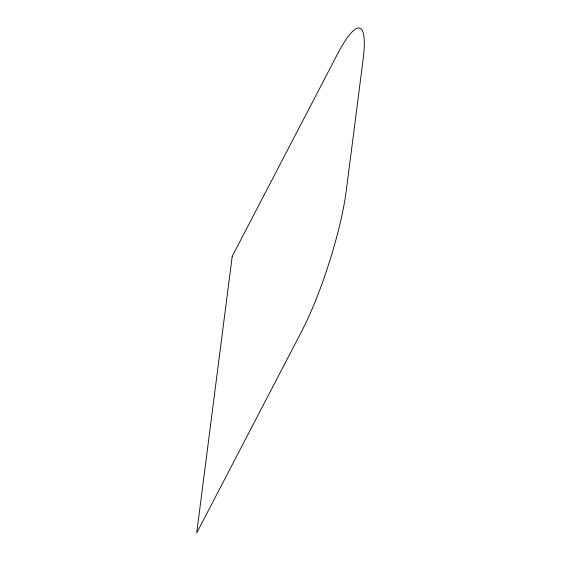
<?xml version="1.0" encoding="UTF-8"?>
<svg xmlns="http://www.w3.org/2000/svg" width="561" height="561" viewBox="0 0 561 561"><rect width="100%" height="100%" fill="white"/><g stroke="black" fill="none" stroke-linecap="round" stroke-linejoin="round"><path stroke-width="0.84" d="M232.219 256.314L196.708 532.95L301.853 330.969A103.953 18.492 -72.2 0 0 346.242 190.845L363.065 59.81A103.953 18.492 -72.2 0 0 337.364 54.333L232.219 256.314"/></g></svg>
